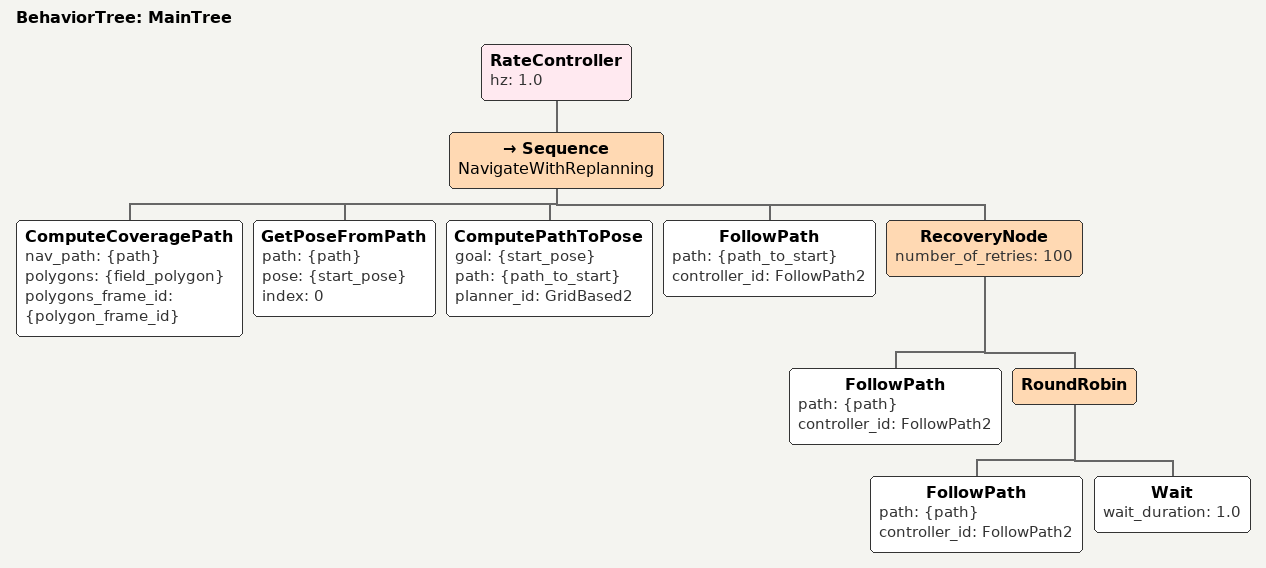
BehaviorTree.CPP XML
<root main_tree_to_execute="MainTree">
  <BehaviorTree ID="MainTree">
    <RateController hz="1.0"> <!-- once, for demo -->
      <Sequence name="NavigateWithReplanning">

        <ComputeCoveragePath nav_path="{path}" polygons="{field_polygon}" polygons_frame_id="{polygon_frame_id}"/>
        <!--ComputeCoveragePath nav_path="{path}" file_field="{field_filepath}"/-->

        <GetPoseFromPath path="{path}" pose="{start_pose}" index="0" />
        <ComputePathToPose goal="{start_pose}" path="{path_to_start}" planner_id="GridBased2"/>

        <FollowPath path="{path_to_start}" controller_id="FollowPath2"/>
        <RecoveryNode number_of_retries="100">
          <FollowPath path="{path}" controller_id="FollowPath2"/>
          <RoundRobin>
            <FollowPath path="{path}" controller_id="FollowPath2"/>
            <Wait wait_duration="1.0"/>
          </RoundRobin>

        </RecoveryNode>
      </Sequence>
    </RateController>
  </BehaviorTree>
</root>
